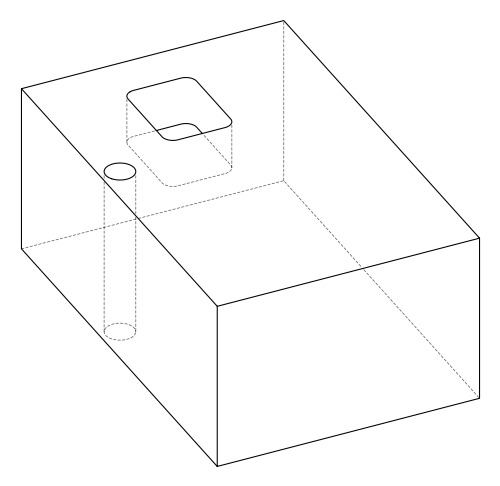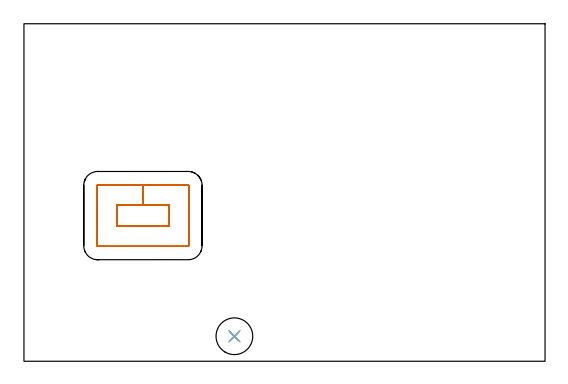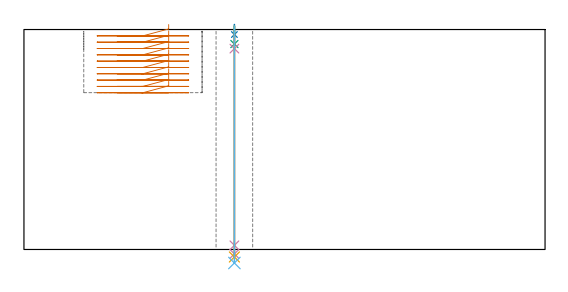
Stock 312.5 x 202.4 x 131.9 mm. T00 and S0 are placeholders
(PLAN: 6 operations, 5 tool changes, 8.6 min)
(1 MILL_RECTANGULAR_POCKET | POCKET_RECTANGULAR_STRAIGHT | NXT0201_012 | Follow Part, ap 4, ae 75% | 6.75 min | 139944 mm3)
(2 SPOT_DRILL | STEP1HOLE | NXT0321_9005460120000 | 0.05 min | 187 mm3)
(3 DRILL_BLIND_HOLE_INTO_CENTER | STEP1HOLE | NXT0301_029 | 0.04 min | 138 mm3)
(4 GUN_DRILL_THROUGH_HOLE | STEP1HOLE | UGT0307_001 | 0.59 min | 2420 mm3)
(5 SPADE_DRILL_TO_ENLARGE_THROUGH_HOLE | STEP1HOLE | UGT0306_004 | 0.56 min | 16108 mm3)
(6 DRILL_TO_ENLARGE_THROUGH_HOLE | STEP1HOLE | UGT0301_053 | 0.57 min | 31252 mm3)
(TOOL NXT0201_012 | ENDMILL 16mm [2P460-1600-NA 1630] | D16 FL38 Z6)
(TOOL NXT0321_9005460120000 | NC Spot Drill, 142deg, 12mm, Carbide, Uncoated | D12 PA142 FL30 Z2)
(TOOL NXT0301_029 | Carbide Drill 5.8mm [860.1-0580-017A1-MM 2214] | D5.8 PA140 FL28 Z2)
(TOOL UGT0307_001 | Gun Drill 5 mm | D5 PA130 FL24 Z1)
(TOOL UGT0306_004 | Spade Drill 13.5mm | D13.5 PA132 FL10 Z2)
(TOOL UGT0301_053 | Twist Drill 22 mm | D22 PA118 FL150 Z2)
(OP 1 MILL_RECTANGULAR_POCKET)
G17 G21 G94 G90
T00 M6
G54
G17 G0 G90 X86.8 Y83.909 S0 M3
G43 Z141.9 H1
Z134.9
G94 G1 Y93.8 Z132.25 F250.
X71.35 Z128.11
X55.9 F500.
Y80.9
X86.8
Y93.8
X71.35
Y105.8
X44.2
G3 X43.9 Y105.5 R0.3
G1 Y69.2
G3 X44.2 Y68.9 R0.3
G1 X98.5
G3 X98.8 Y69.2 R0.3
G1 Y105.5
G3 X98.5 Y105.8 R0.3
G1 X71.35
X70.35
G0 X86.8 Y83.909 Z131.11
G1 Y93.8 Z128.46 F250.
X71.35 Z124.32
X55.9 F500.
Y80.9
X86.8
Y93.8
X71.35
Y105.8
X44.2
G3 X43.9 Y105.5 R0.3
G1 Y69.2
G3 X44.2 Y68.9 R0.3
G1 X98.5
G3 X98.8 Y69.2 R0.3
G1 Y105.5
G3 X98.5 Y105.8 R0.3
G1 X71.35
X70.35
G0 X86.8 Y83.909 Z127.32
G1 Y93.8 Z124.67 F250.
X71.35 Z120.53
X55.9 F500.
Y80.9
X86.8
Y93.8
X71.35
Y105.8
X44.2
G3 X43.9 Y105.5 R0.3
G1 Y69.2
G3 X44.2 Y68.9 R0.3
G1 X98.5
G3 X98.8 Y69.2 R0.3
G1 Y105.5
G3 X98.5 Y105.8 R0.3
G1 X71.35
X70.35
G0 X86.8 Y83.909 Z123.53
G1 Y93.8 Z120.88 F250.
X71.35 Z116.74
X55.9 F500.
Y80.9
X86.8
Y93.8
X71.35
Y105.8
X44.2
G3 X43.9 Y105.5 R0.3
G1 Y69.2
G3 X44.2 Y68.9 R0.3
G1 X98.5
G3 X98.8 Y69.2 R0.3
G1 Y105.5
G3 X98.5 Y105.8 R0.3
G1 X71.35
X70.35
G0 X86.8 Y83.909 Z119.74
G1 Y93.8 Z117.09 F250.
X71.35 Z112.95
X55.9 F500.
Y80.9
X86.8
Y93.8
X71.35
Y105.8
X44.2
G3 X43.9 Y105.5 R0.3
G1 Y69.2
G3 X44.2 Y68.9 R0.3
G1 X98.5
G3 X98.8 Y69.2 R0.3
G1 Y105.5
G3 X98.5 Y105.8 R0.3
G1 X71.35
X70.35
G0 X86.8 Y83.909 Z115.95
G1 Y93.8 Z113.3 F250.
X71.35 Z109.16
X55.9 F500.
Y80.9
X86.8
Y93.8
X71.35
Y105.8
X44.2
G3 X43.9 Y105.5 R0.3
G1 Y69.2
G3 X44.2 Y68.9 R0.3
G1 X98.5
G3 X98.8 Y69.2 R0.3
G1 Y105.5
G3 X98.5 Y105.8 R0.3
G1 X71.35
X70.35
G0 X86.8 Y83.909 Z112.16
G1 Y93.8 Z109.51 F250.
X71.35 Z105.37
X55.9 F500.
Y80.9
X86.8
Y93.8
X71.35
Y105.8
X44.2
G3 X43.9 Y105.5 R0.3
G1 Y69.2
G3 X44.2 Y68.9 R0.3
G1 X98.5
G3 X98.8 Y69.2 R0.3
G1 Y105.5
G3 X98.5 Y105.8 R0.3
G1 X71.35
X70.35
G0 X86.8 Y83.909 Z108.37
G1 Y93.8 Z105.72 F250.
X71.35 Z101.58
X55.9 F500.
Y80.9
X86.8
Y93.8
X71.35
Y105.8
X44.2
G3 X43.9 Y105.5 R0.3
G1 Y69.2
G3 X44.2 Y68.9 R0.3
G1 X98.5
G3 X98.8 Y69.2 R0.3
G1 Y105.5
G3 X98.5 Y105.8 R0.3
G1 X71.35
X70.35
G0 X86.8 Y83.909 Z104.58
G1 Y93.8 Z101.93 F250.
X71.35 Z97.79
X55.9 F500.
Y80.9
X86.8
Y93.8
X71.35
Y105.8
X44.2
G3 X43.9 Y105.5 R0.3
G1 Y69.2
G3 X44.2 Y68.9 R0.3
G1 X98.5
G3 X98.8 Y69.2 R0.3
G1 Y105.5
G3 X98.5 Y105.8 R0.3
G1 X71.35
X70.35
G0 X86.8 Y83.909 Z100.79
G1 Y93.8 Z98.14 F250.
X71.35 Z94.
X55.9 F500.
Y80.9
X86.8
Y93.8
X71.35
Y105.8
X44.2
G3 X43.9 Y105.5 R0.3
G1 Y69.2
G3 X44.2 Y68.9 R0.3
G1 X98.5
G3 X98.8 Y69.2 R0.3
G1 Y105.5
G3 X98.5 Y105.8 R0.3
G1 X71.35
X70.35
G0 Z141.9
M5
M2
(OP 2 SPOT_DRILL)
G17 G21 G94 G90
T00 M6
G54
G17 G0 G90 X126.2 Y15. S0 M3
G43 Z141.9 H0
G94 G81 G98 Z128.9 F250. R134.9
G80
M5
M2
(OP 3 DRILL_BLIND_HOLE_INTO_CENTER)
G17 G21 G94 G90
T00 M6
G54
G17 G0 G90 X126.2 Y15. S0 M3
G43 Z141.9 H1
G94 G81 G98 Z123.2 F250. R133.9
G80
M5
M2
(OP 4 GUN_DRILL_THROUGH_HOLE)
G17 G21 G94 G90
T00 M6
G54
G17 G0 G90 X126.2 Y15. M8
G43 Z141.9 H0
Z129.39
S716 M3
G94 G1 Z120.444 F125. M26
G4 X.084
Z2.5 F250.
G4 X.084
Z-2.666 F125.
G4 X.084
M5
M9
G0 Z129.39
Z141.9
M2
(OP 5 SPADE_DRILL_TO_ENLARGE_THROUGH_HOLE)
G17 G21 G94 G90
T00 M6
G54
G17 G0 G90 X126.2 Y15. S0 M3
G43 Z141.9 H0
G94 G73 G98 Z-4.505 F250. Q12.4 R133.9
G80
M5
M2
(OP 6 DRILL_TO_ENLARGE_THROUGH_HOLE)
G17 G21 G94 G90
T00 M6
G54
G17 G0 G90 X126.2 Y15. S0 M3
G43 Z141.9 H0
G94 G73 G98 Z-8.109 F250. Q20.001 R133.9
G80
M5
M2
